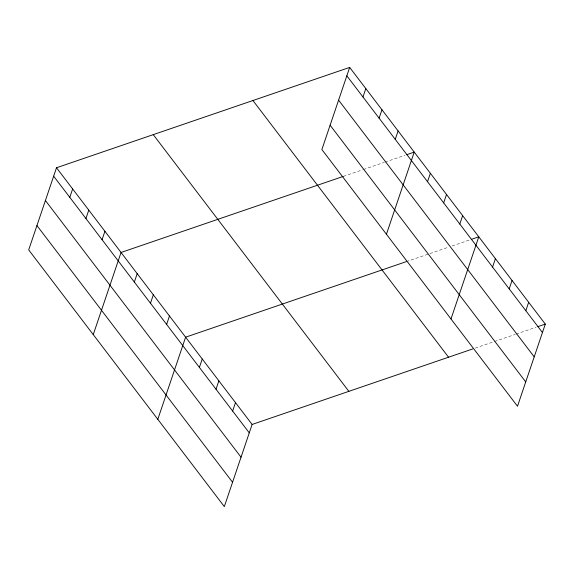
<?xml version="1.0" encoding="UTF-8"?>
<svg xmlns="http://www.w3.org/2000/svg" width="574" height="574" viewBox="0 0 574 574"><rect width="100%" height="100%" fill="white"/><g stroke="black" fill="none" stroke-linecap="round" stroke-linejoin="round"><path stroke-width="0.43" stroke-dasharray="2.87 2.15" d="M343.338 176.383L362.524 169.811M363.356 169.531L384.207 162.392M385.046 162.105L405.057 155.253M406.227 261.665L448.768 247.1M452.097 245.959L469.618 239.968M475.243 348.088L493.59 341.803M494.422 341.523L515.273 334.384M516.105 334.097L536.123 327.245"/><path stroke-width="0.86" d="M349.681 67.402L321.878 149.541L517.497 406.241L545.3 324.102L349.681 67.402L56.503 167.759L28.7 249.898L224.319 506.598L252.122 424.459L472.739 348.942M69.791 197.356L72.64 188.932M85.928 218.529L88.776 210.113M102.072 239.71L104.92 231.293M93.253 334.606L121.057 252.467L343.338 176.383M134.345 282.064L137.193 273.647M150.481 303.244L153.337 294.828M166.625 324.418L169.474 316.001M157.807 419.321L185.61 337.182L406.227 261.665M199.386 367.417L202.242 359.001M216.018 389.237L218.866 380.82M232.642 411.056L235.491 402.639M362.969 96.999L365.817 88.583M379.105 118.172L381.961 109.756M395.249 139.353L398.098 130.937M386.431 234.249L414.234 152.11L406.729 154.686M427.522 181.707L430.371 173.291M443.666 202.887L446.515 194.471M459.803 224.068L462.651 215.645M450.985 318.965L478.788 236.825L471.283 239.394M492.571 267.061L495.419 258.644M509.195 288.88L512.044 280.464M525.82 310.699L528.676 302.283M537.795 326.671L545.3 324.102M346.832 75.818L542.452 332.525M338.595 100.149L534.215 356.849M330.115 125.211L525.734 381.918M252.933 100.522L448.552 357.222M153.251 134.639L348.87 391.346M56.503 167.759L252.122 424.459M53.655 176.175L249.274 432.875M45.418 200.505L241.037 457.205M36.937 225.568L232.556 482.268"/></g></svg>
